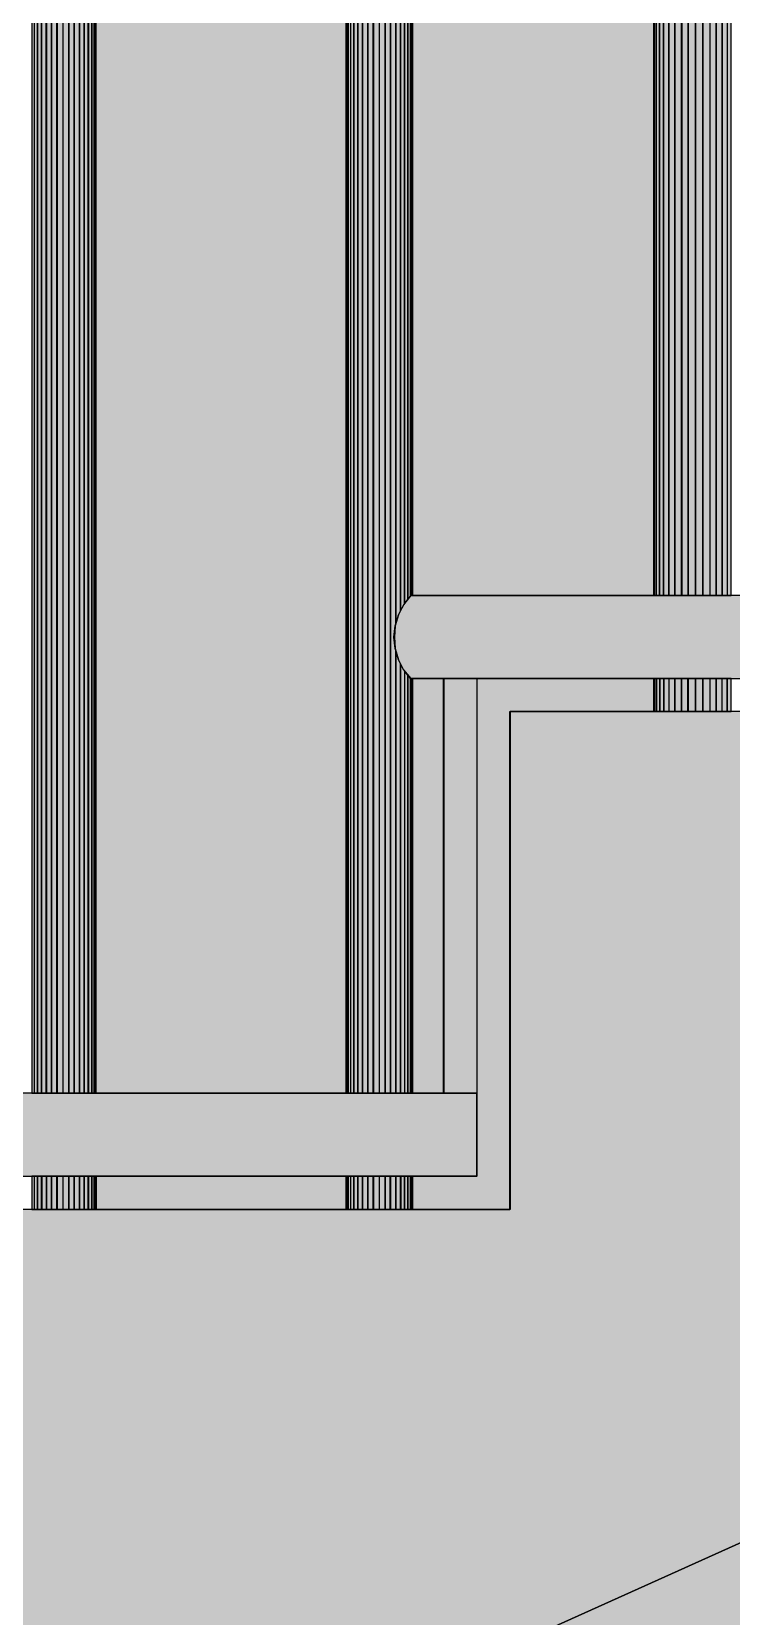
# Model space of a CAD drawing. Extents: x 8 to 21351, y 0 to 420.
# Drawn here: x 18942.126 to 18943.181, y 131.355 to 133.742 of the extents above; entities that cross this region are included whole.
import ezdxf

# ---------------------------------------------------------------- set-up
doc = ezdxf.new("R2010")
doc.units = 0

msp = doc.modelspace()

# ---------------------------------------------------------------- hatches: boundary and pattern name
for points in [[(18939.5142, 130.4678), (18939.3392, 130.4678), (18939.3392, 130.1428), (18940.2542, 130.1428), (18954.3142, 136.4698), (18954.3142, 137.2178), (18952.8472, 137.2178), (18952.8472, 136.4678), (18951.1812, 136.4678), (18951.1812, 135.7178), (18949.5142, 135.7178), (18949.5142, 134.9678), (18947.8472, 134.9678), (18947.8472, 134.2178), (18946.1812, 134.2178), (18946.1812, 133.4678), (18944.5142, 133.4678), (18944.5142, 132.7178), (18942.8472, 132.7178), (18942.8472, 131.9678), (18941.1812, 131.9678), (18941.1812, 131.2178), (18939.5142, 131.2178)], [(18939.5142, 130.4678), (18939.3392, 130.4678), (18939.3392, 130.1428), (18940.2542, 130.1428), (18954.3142, 136.4698), (18954.3142, 137.2178), (18952.8472, 137.2178), (18952.8472, 136.4678), (18951.1812, 136.4678), (18951.1812, 135.7178), (18949.5142, 135.7178), (18949.5142, 134.9678), (18947.8472, 134.9678), (18947.8472, 134.2178), (18946.1812, 134.2178), (18946.1812, 133.4678), (18944.5142, 133.4678), (18944.5142, 132.7178), (18942.8472, 132.7178), (18942.8472, 131.9678), (18941.1812, 131.9678), (18941.1812, 131.2178), (18939.5142, 131.2178)], [(18943.1668, 136.5798), (18943.1668, 132.8928), (18943.1748, 132.8928), (18943.1748, 136.5798)], [(18942.7001, 136.3338), (18942.7001, 132.8928), (18943.0641, 132.8928), (18943.0641, 136.5158)], [(18942.7001, 136.3338), (18942.7001, 132.8928), (18943.0641, 132.8928), (18943.0641, 136.5158)], [(18939.3142, 129.8928), (18954.3142, 129.8928), (18954.3142, 136.4698), (18940.2542, 130.1428), (18939.8142, 130.1428), (18939.7402, 130.1058), (18939.7402, 130.1428), (18939.3762, 130.1428), (18939.3762, 129.9238)], [(18939.3142, 129.8928), (18954.3142, 129.8928), (18954.3142, 136.4698), (18940.2542, 130.1428), (18939.8142, 130.1428), (18939.7402, 130.1058), (18939.7402, 130.1428), (18939.3762, 130.1428), (18939.3762, 129.9238)], [(18942.633, 132.1428), (18942.641, 132.1428), (18942.641, 136.3178), (18942.633, 136.3118)], [(18942.6414, 136.3178), (18942.6414, 132.1428), (18942.6504, 132.1428), (18942.6504, 136.3228)], [(18942.6588, 136.3258), (18942.6498, 136.3228), (18942.6498, 132.1428), (18942.6588, 132.1428)], [(18942.6672, 136.3288), (18942.6592, 136.3258), (18942.6592, 132.1428), (18942.6672, 132.1428)], [(18942.6751, 136.3318), (18942.6671, 136.3288), (18942.6671, 132.1428), (18942.6751, 132.1428), (18942.6751, 132.8098), (18942.6741, 132.8128), (18942.6721, 132.8298), (18942.6741, 132.8468), (18942.6751, 132.8498)], [(18942.6751, 132.8498), (18942.6791, 132.8638), (18942.6821, 132.8698), (18942.6821, 136.3328), (18942.6821, 136.3318), (18942.6821, 136.3318), (18942.6751, 136.3318)], [(18942.6822, 132.8698), (18942.6872, 132.8788), (18942.6882, 132.8808), (18942.6882, 136.3338), (18942.6822, 136.3328)], [(18942.6822, 132.8698), (18942.6872, 132.8788), (18942.6882, 132.8808), (18942.6882, 136.3338), (18942.6822, 136.3328)], [(18942.6884, 132.8808), (18942.6934, 132.8868), (18942.6934, 136.3338), (18942.6884, 136.3338)], [(18942.696, 136.3338), (18942.693, 136.3338), (18942.693, 132.8868), (18942.697, 132.8918), (18942.697, 136.3338)], [(18942.6993, 136.3338), (18942.6973, 136.3338), (18942.6973, 132.8918), (18942.6973, 132.8928), (18942.6993, 132.8928)], [(18942.6993, 136.3338), (18942.6993, 132.8928), (18942.7003, 132.8928), (18942.7003, 136.3338)], [(18942.6031, 136.2868), (18942.6031, 132.1428), (18942.6071, 132.1428), (18942.6071, 136.2908), (18942.6041, 136.2878)], [(18942.6118, 136.2948), (18942.6068, 136.2908), (18942.6068, 132.1428), (18942.6118, 132.1428)], [(18942.6118, 136.2948), (18942.6118, 132.1428), (18942.6178, 132.1428), (18942.6178, 136.2998)], [(18942.618, 136.2998), (18942.618, 132.1428), (18942.625, 132.1428), (18942.625, 136.3068), (18942.618, 136.3008), (18942.618, 136.3008)], [(18942.633, 136.3118), (18942.625, 136.3068), (18942.625, 132.1428), (18942.633, 132.1428)], [(18942.6001, 136.2838), (18942.2231, 136.0958), (18942.2231, 132.1428), (18942.6001, 132.1428)], [(18942.6001, 136.2838), (18942.2231, 136.0958), (18942.2231, 132.1428), (18942.6001, 132.1428)], [(18942.6001, 136.2838), (18942.6001, 132.1428), (18942.6011, 132.1428), (18942.6011, 136.2848)], [(18942.6009, 132.1428), (18942.6029, 132.1428), (18942.6029, 136.2868), (18942.6009, 136.2848)], [(18942.1564, 132.1428), (18942.1644, 132.1428), (18942.1644, 136.0788), (18942.1564, 136.0738)], [(18942.1649, 136.0788), (18942.1649, 132.1428), (18942.1739, 132.1428), (18942.1739, 136.0838)], [(18942.1735, 132.1428), (18942.1825, 132.1428), (18942.1825, 136.0878), (18942.1735, 136.0838)], [(18942.1906, 136.0908), (18942.1826, 136.0878), (18942.1826, 132.1428), (18942.1906, 132.1428)], [(18942.1985, 136.0928), (18942.1905, 136.0908), (18942.1905, 132.1428), (18942.1985, 132.1428)], [(18942.1985, 132.1428), (18942.2055, 132.1428), (18942.2055, 136.0938), (18942.2055, 136.0938), (18942.2055, 136.0938), (18942.1985, 136.0928)], [(18942.2057, 132.1428), (18942.2117, 132.1428), (18942.2117, 136.0948), (18942.2057, 136.0938)], [(18942.2057, 132.1428), (18942.2117, 132.1428), (18942.2117, 136.0948), (18942.2057, 136.0938)], [(18942.2168, 136.0958), (18942.2118, 136.0948), (18942.2118, 132.1428), (18942.2168, 132.1428)], [(18942.2168, 132.1428), (18942.2208, 132.1428), (18942.2208, 136.0958), (18942.2198, 136.0948), (18942.2168, 136.0958)], [(18942.2228, 136.0958), (18942.2208, 136.0958), (18942.2208, 132.1428), (18942.2228, 132.1428)], [(18942.2235, 136.0958), (18942.2225, 136.0958), (18942.2225, 132.1428), (18942.2235, 132.1428)], [(18942.1266, 132.1428), (18942.1306, 132.1428), (18942.1306, 136.0528), (18942.1276, 136.0498), (18942.1266, 136.0488)], [(18942.1352, 136.0568), (18942.1302, 136.0528), (18942.1302, 132.1428), (18942.1352, 132.1428)], [(18942.1352, 136.0568), (18942.1352, 132.1428), (18942.1412, 132.1428), (18942.1412, 136.0618)], [(18942.1414, 132.1428), (18942.1484, 132.1428), (18942.1484, 136.0678), (18942.1414, 136.0618), (18942.1414, 136.0618), (18942.1414, 136.0618)], [(18942.1485, 136.0678), (18942.1485, 132.1428), (18942.1565, 132.1428), (18942.1565, 136.0738)], [(18942.6869, 132.7808), (18942.6979, 132.7678), (18944.4639, 132.7678), (18944.4639, 132.8928), (18942.6979, 132.8928), (18942.6869, 132.8788), (18942.6789, 132.8638), (18942.6739, 132.8468), (18942.6729, 132.8298), (18942.6739, 132.8128), (18942.6789, 132.7958)], [(18942.6869, 132.7808), (18942.6979, 132.7678), (18944.4639, 132.7678), (18944.4639, 132.8928), (18942.6979, 132.8928), (18942.6869, 132.8788), (18942.6789, 132.8638), (18942.6739, 132.8468), (18942.6729, 132.8298), (18942.6739, 132.8128), (18942.6789, 132.7958)], [(18942.679, 132.7958), (18942.675, 132.8098), (18942.675, 132.1428), (18942.682, 132.1428), (18942.682, 132.7898)], [(18942.6869, 132.7808), (18942.6819, 132.7898), (18942.6819, 132.1428), (18942.6889, 132.1428), (18942.6889, 132.7788)], [(18942.6869, 132.7808), (18942.6819, 132.7898), (18942.6819, 132.1428), (18942.6889, 132.1428), (18942.6889, 132.7788)], [(18942.6884, 132.7788), (18942.6884, 132.1428), (18942.6934, 132.1428), (18942.6934, 132.7728)], [(18942.6934, 132.7728), (18942.6934, 132.1428), (18942.6974, 132.1428), (18942.6974, 132.7678)], [(18942.6971, 132.7678), (18942.6971, 132.1428), (18942.6991, 132.1428), (18942.6991, 132.7678), (18942.6971, 132.7678)], [(18942.6993, 132.7678), (18942.6993, 132.1428), (18942.7003, 132.1428), (18942.7003, 132.7678)], [(18942.7001, 131.9678), (18942.8471, 131.9678), (18942.8471, 132.7178), (18943.0641, 132.7178), (18943.0641, 132.7678), (18942.7971, 132.7678), (18942.7971, 132.0178), (18942.7001, 132.0178)], [(18942.7001, 131.9678), (18942.8471, 131.9678), (18942.8471, 132.7178), (18943.0641, 132.7178), (18943.0641, 132.7678), (18942.7971, 132.7678), (18942.7971, 132.0178), (18942.7001, 132.0178)], [(18942.7001, 132.1428), (18942.7471, 132.1428), (18942.7471, 132.7678), (18942.7001, 132.7678)], [(18942.7001, 132.1428), (18942.7471, 132.1428), (18942.7471, 132.7678), (18942.7001, 132.7678)], [(18942.7475, 132.7678), (18942.7475, 132.1428), (18942.7975, 132.1428), (18942.7975, 132.7678)], [(18942.7475, 132.7678), (18942.7475, 132.1428), (18942.7975, 132.1428), (18942.7975, 132.7678)], [(18943.1745, 132.7678), (18943.1665, 132.7678), (18943.1665, 132.7178), (18943.1745, 132.7178)], [(18941.0202, 132.0308), (18941.0312, 132.0178), (18942.7972, 132.0178), (18942.7972, 132.1428), (18941.0312, 132.1428), (18941.0202, 132.1288), (18941.0122, 132.1138), (18941.0072, 132.0968), (18941.0062, 132.0798), (18941.0072, 132.0628), (18941.0122, 132.0458)], [(18941.0202, 132.0308), (18941.0312, 132.0178), (18942.7972, 132.0178), (18942.7972, 132.1428), (18941.0312, 132.1428), (18941.0202, 132.1288), (18941.0122, 132.1138), (18941.0072, 132.0968), (18941.0062, 132.0798), (18941.0072, 132.0628), (18941.0122, 132.0458)], [(18942.1266, 131.9678), (18942.1306, 131.9678), (18942.1306, 132.0178), (18942.1266, 132.0178)], [(18942.1302, 131.9678), (18942.1352, 131.9678), (18942.1352, 132.0178), (18942.1302, 132.0178)], [(18942.1352, 131.9678), (18942.1412, 131.9678), (18942.1412, 132.0178), (18942.1352, 132.0178)], [(18942.1485, 132.0178), (18942.1415, 132.0178), (18942.1415, 131.9678), (18942.1485, 131.9678)], [(18942.1485, 132.0178), (18942.1485, 131.9678), (18942.1565, 131.9678), (18942.1565, 132.0178)], [(18942.1564, 131.9678), (18942.1644, 131.9678), (18942.1644, 132.0178), (18942.1564, 132.0178)], [(18942.1649, 131.9678), (18942.1739, 131.9678), (18942.1739, 132.0178), (18942.1649, 132.0178)], [(18942.1735, 131.9678), (18942.1825, 131.9678), (18942.1825, 132.0178), (18942.1735, 132.0178)], [(18942.1822, 131.9678), (18942.1902, 131.9678), (18942.1902, 132.0178), (18942.1822, 132.0178)], [(18942.1906, 132.0178), (18942.1906, 131.9678), (18942.1986, 131.9678), (18942.1986, 132.0178)], [(18942.1985, 131.9678), (18942.2055, 131.9678), (18942.2055, 132.0178), (18942.1985, 132.0178)], [(18942.2057, 131.9678), (18942.2117, 131.9678), (18942.2117, 132.0178), (18942.2057, 132.0178)], [(18942.2057, 131.9678), (18942.2117, 131.9678), (18942.2117, 132.0178), (18942.2057, 132.0178)], [(18942.2118, 131.9678), (18942.2168, 131.9678), (18942.2168, 132.0178), (18942.2118, 132.0178)], [(18942.2168, 131.9678), (18942.2208, 131.9678), (18942.2208, 132.0178), (18942.2168, 132.0178)], [(18942.2205, 131.9678), (18942.2225, 131.9678), (18942.2225, 132.0178), (18942.2205, 132.0178)], [(18942.2228, 131.9678), (18942.2238, 131.9678), (18942.2238, 132.0178), (18942.2228, 132.0178)], [(18942.2235, 132.0178), (18942.2235, 131.9678), (18942.6005, 131.9678), (18942.6005, 132.0178)], [(18942.2235, 132.0178), (18942.2235, 131.9678), (18942.6005, 131.9678), (18942.6005, 132.0178)], [(18942.6001, 131.9678), (18942.6011, 131.9678), (18942.6011, 132.0178), (18942.6001, 132.0178)], [(18942.6009, 131.9678), (18942.6029, 131.9678), (18942.6029, 132.0178), (18942.6009, 132.0178)], [(18942.6031, 131.9678), (18942.6071, 131.9678), (18942.6071, 132.0178), (18942.6031, 132.0178)], [(18942.6068, 131.9678), (18942.6118, 131.9678), (18942.6118, 132.0178), (18942.6068, 132.0178)], [(18942.6118, 131.9678), (18942.6178, 131.9678), (18942.6178, 132.0178), (18942.6118, 132.0178)], [(18942.618, 131.9678), (18942.625, 131.9678), (18942.625, 132.0178), (18942.618, 132.0178)], [(18942.633, 132.0178), (18942.625, 132.0178), (18942.625, 131.9678), (18942.633, 131.9678)], [(18942.633, 131.9678), (18942.641, 131.9678), (18942.641, 132.0178), (18942.633, 132.0178)], [(18942.6414, 131.9678), (18942.6504, 131.9678), (18942.6504, 132.0178), (18942.6414, 132.0178)], [(18942.6501, 131.9678), (18942.6591, 131.9678), (18942.6591, 132.0178), (18942.6501, 132.0178)], [(18942.6588, 131.9678), (18942.6668, 131.9678), (18942.6668, 132.0178), (18942.6588, 132.0178)], [(18942.6672, 132.0178), (18942.6672, 131.9678), (18942.6752, 131.9678), (18942.6752, 132.0178)], [(18942.6751, 131.9678), (18942.6821, 131.9678), (18942.6821, 132.0178), (18942.6751, 132.0178)], [(18942.6884, 132.0178), (18942.6824, 132.0178), (18942.6824, 131.9678), (18942.6884, 131.9678)], [(18942.6884, 132.0178), (18942.6824, 132.0178), (18942.6824, 131.9678), (18942.6884, 131.9678)], [(18942.6884, 131.9678), (18942.6934, 131.9678), (18942.6934, 132.0178), (18942.6884, 132.0178)], [(18942.6934, 131.9678), (18942.6974, 131.9678), (18942.6974, 132.0178), (18942.6934, 132.0178)], [(18942.6993, 132.0178), (18942.6973, 132.0178), (18942.6973, 131.9678), (18942.6993, 131.9678)], [(18942.7001, 132.0178), (18942.6991, 132.0178), (18942.6991, 131.9678), (18942.7001, 131.9678)]]:
    msp.add_hatch(color=7).paths.add_polyline_path(points)
at = {"true_color": 0xa8a8a8}
for points in [[(18943.148, 132.8928), (18943.158, 132.8928), (18943.158, 136.5788), (18943.153, 136.5768), (18943.148, 136.5768)], [(18943.1579, 136.5788), (18943.1579, 132.8928), (18943.1669, 132.8928), (18943.1669, 136.5798)], [(18943.1668, 136.5798), (18943.1668, 132.8928), (18943.1748, 132.8928), (18943.1748, 136.5798)], [(18943.1745, 136.5798), (18943.1745, 132.8928), (18943.1805, 132.8928), (18943.1805, 136.5798), (18943.1755, 136.5788)], [(18943.0954, 136.5468), (18943.0954, 132.8928), (18943.1054, 132.8928), (18943.1054, 136.5548), (18943.1004, 136.5508)], [(18943.1158, 136.5628), (18943.1058, 136.5548), (18943.1058, 132.8928), (18943.1158, 132.8928)], [(18943.1158, 136.5628), (18943.1158, 132.8928), (18943.1268, 132.8928), (18943.1268, 136.5688)], [(18943.1267, 136.5688), (18943.1267, 132.8928), (18943.1377, 132.8928), (18943.1377, 136.5738)], [(18943.1375, 132.8928), (18943.1485, 132.8928), (18943.1485, 136.5768), (18943.1375, 136.5738)], [(18943.0725, 136.5258), (18943.0725, 132.8928), (18943.0785, 132.8928), (18943.0785, 136.5318), (18943.0775, 136.5298)], [(18943.0865, 136.5398), (18943.0785, 136.5318), (18943.0785, 132.8928), (18943.0865, 132.8928)], [(18943.0865, 136.5398), (18943.0865, 132.8928), (18943.0955, 132.8928), (18943.0955, 136.5468)], [(18943.0642, 136.5158), (18943.0642, 132.8928), (18943.0652, 132.8928), (18943.0652, 136.5178)], [(18943.0651, 136.5178), (18943.0651, 132.8928), (18943.0681, 132.8928), (18943.0681, 136.5198), (18943.0671, 136.5198)], [(18943.0725, 136.5258), (18943.0675, 136.5198), (18943.0675, 132.8928), (18943.0725, 132.8928)], [(18943.0642, 132.7178), (18943.0652, 132.7178), (18943.0652, 132.7678), (18943.0642, 132.7678)], [(18943.0679, 132.7678), (18943.0649, 132.7678), (18943.0649, 132.7178), (18943.0679, 132.7178)], [(18943.0679, 132.7178), (18943.0729, 132.7178), (18943.0729, 132.7678), (18943.0679, 132.7678)], [(18943.0788, 132.7678), (18943.0728, 132.7678), (18943.0728, 132.7178), (18943.0788, 132.7178)], [(18943.0788, 132.7678), (18943.0788, 132.7178), (18943.0868, 132.7178), (18943.0868, 132.7678)], [(18943.0865, 132.7178), (18943.0955, 132.7178), (18943.0955, 132.7678), (18943.0865, 132.7678)], [(18943.1053, 132.7678), (18943.0953, 132.7678), (18943.0953, 132.7178), (18943.1053, 132.7178)], [(18943.1053, 132.7178), (18943.1153, 132.7178), (18943.1153, 132.7678), (18943.1053, 132.7678)], [(18943.1158, 132.7178), (18943.1268, 132.7178), (18943.1268, 132.7678), (18943.1158, 132.7678)], [(18943.1267, 132.7178), (18943.1377, 132.7178), (18943.1377, 132.7678), (18943.1267, 132.7678)], [(18943.1375, 132.7178), (18943.1485, 132.7178), (18943.1485, 132.7678), (18943.1375, 132.7678)], [(18943.148, 132.7178), (18943.158, 132.7178), (18943.158, 132.7678), (18943.148, 132.7678)], [(18943.1579, 132.7678), (18943.1579, 132.7178), (18943.1669, 132.7178), (18943.1669, 132.7678)], [(18943.1745, 132.7678), (18943.1665, 132.7678), (18943.1665, 132.7178), (18943.1745, 132.7178)], [(18943.1745, 132.7178), (18943.1805, 132.7178), (18943.1805, 132.7678), (18943.1745, 132.7678)]]:
    msp.add_hatch(color=0, dxfattribs=at).paths.add_polyline_path(points)

# ---------------------------------------------------------------- linework, layer by layer
at = {"color": 7, "lineweight": 15}
for p, q in [((18943.0642, 132.8928), (18943.0642, 136.5158)), ((18942.7001, 132.8928), (18942.7001, 136.3338)), ((18942.6001, 132.1428), (18942.6001, 136.2838)), ((18942.2235, 132.1428), (18942.2235, 136.0958)), ((18942.7001, 132.1428), (18942.7001, 132.7678)), ((18943.0642, 132.7178), (18943.0642, 132.7678)), ((18942.2235, 131.9678), (18942.2235, 132.0178)), ((18942.6001, 131.9678), (18942.6001, 132.0178)), ((18942.7001, 131.9678), (18942.7001, 132.0178))]:
    msp.add_line(p, q, dxfattribs=at)
at = {"color": 0, "lineweight": 15, "true_color": 0x7f7f7f}
for p, q in [((18942.679, 132.8638), (18942.687, 132.8788)), ((18942.6869, 132.8788), (18942.6979, 132.8928)), ((18942.6975, 132.8928), (18944.4145, 132.8928)), ((18942.6741, 132.8468), (18942.6791, 132.8638)), ((18942.6741, 132.8128), (18942.6721, 132.8298)), ((18942.6725, 132.8298), (18942.6745, 132.8468)), ((18942.679, 132.7958), (18942.674, 132.8128)), ((18942.6869, 132.7808), (18942.6789, 132.7958)), ((18942.6975, 132.7678), (18942.6865, 132.7808)), ((18942.6975, 132.7678), (18942.7475, 132.7678)), ((18942.7475, 132.1428), (18942.7475, 132.7678)), ((18942.7975, 132.7678), (18942.7975, 132.1428)), ((18942.7975, 132.7678), (18944.4645, 132.7678)), ((18944.5142, 132.7178), (18942.8472, 132.7178)), ((18942.8475, 132.7178), (18942.8475, 131.9678)), ((18941.0308, 132.1428), (18942.7478, 132.1428)), ((18942.7975, 132.0178), (18942.7975, 132.1428)), ((18941.1308, 132.0178), (18942.7978, 132.0178)), ((18942.8475, 131.9678), (18941.1805, 131.9678)), ((18943.5058, 131.6058), (18943.0888, 131.4178)), ((18943.0892, 131.4178), (18942.6722, 131.2308))]:
    msp.add_line(p, q, dxfattribs=at)
at = {"color": 7}
for points in [[(18939.5142, 130.4678), (18939.3392, 130.4678), (18939.3392, 130.1428), (18940.2542, 130.1428), (18954.3142, 136.4698), (18954.3142, 137.2178), (18952.8472, 137.2178), (18952.8472, 136.4678), (18951.1812, 136.4678), (18951.1812, 135.7178), (18949.5142, 135.7178), (18949.5142, 134.9678), (18947.8472, 134.9678), (18947.8472, 134.2178), (18946.1812, 134.2178), (18946.1812, 133.4678), (18944.5142, 133.4678), (18944.5142, 132.7178), (18942.8472, 132.7178), (18942.8472, 131.9678), (18941.1812, 131.9678), (18941.1812, 131.2178), (18939.5142, 131.2178)], [(18939.5142, 130.4678), (18939.3392, 130.4678), (18939.3392, 130.1428), (18940.2542, 130.1428), (18954.3142, 136.4698), (18954.3142, 137.2178), (18952.8472, 137.2178), (18952.8472, 136.4678), (18951.1812, 136.4678), (18951.1812, 135.7178), (18949.5142, 135.7178), (18949.5142, 134.9678), (18947.8472, 134.9678), (18947.8472, 134.2178), (18946.1812, 134.2178), (18946.1812, 133.4678), (18944.5142, 133.4678), (18944.5142, 132.7178), (18942.8472, 132.7178), (18942.8472, 131.9678), (18941.1812, 131.9678), (18941.1812, 131.2178), (18939.5142, 131.2178)], [(18943.1668, 136.5798), (18943.1668, 132.8928), (18943.1748, 132.8928), (18943.1748, 136.5798)], [(18942.7001, 136.3338), (18942.7001, 132.8928), (18943.0641, 132.8928), (18943.0641, 136.5158)], [(18942.7001, 136.3338), (18942.7001, 132.8928), (18943.0641, 132.8928), (18943.0641, 136.5158)], [(18939.3142, 129.8928), (18954.3142, 129.8928), (18954.3142, 136.4698), (18940.2542, 130.1428), (18939.8142, 130.1428), (18939.7402, 130.1058), (18939.7402, 130.1428), (18939.3762, 130.1428), (18939.3762, 129.9238)], [(18939.3142, 129.8928), (18954.3142, 129.8928), (18954.3142, 136.4698), (18940.2542, 130.1428), (18939.8142, 130.1428), (18939.7402, 130.1058), (18939.7402, 130.1428), (18939.3762, 130.1428), (18939.3762, 129.9238)], [(18942.633, 132.1428), (18942.641, 132.1428), (18942.641, 136.3178), (18942.633, 136.3118)], [(18942.6414, 136.3178), (18942.6414, 132.1428), (18942.6504, 132.1428), (18942.6504, 136.3228)], [(18942.6588, 136.3258), (18942.6498, 136.3228), (18942.6498, 132.1428), (18942.6588, 132.1428)], [(18942.6672, 136.3288), (18942.6592, 136.3258), (18942.6592, 132.1428), (18942.6672, 132.1428)], [(18942.6751, 136.3318), (18942.6671, 136.3288), (18942.6671, 132.1428), (18942.6751, 132.1428), (18942.6751, 132.8098), (18942.6741, 132.8128), (18942.6721, 132.8298), (18942.6741, 132.8468), (18942.6751, 132.8498)], [(18942.6751, 132.8498), (18942.6791, 132.8638), (18942.6821, 132.8698), (18942.6821, 136.3328), (18942.6821, 136.3318), (18942.6821, 136.3318), (18942.6751, 136.3318)], [(18942.6822, 132.8698), (18942.6872, 132.8788), (18942.6882, 132.8808), (18942.6882, 136.3338), (18942.6822, 136.3328)], [(18942.6822, 132.8698), (18942.6872, 132.8788), (18942.6882, 132.8808), (18942.6882, 136.3338), (18942.6822, 136.3328)], [(18942.6884, 132.8808), (18942.6934, 132.8868), (18942.6934, 136.3338), (18942.6884, 136.3338)], [(18942.696, 136.3338), (18942.693, 136.3338), (18942.693, 132.8868), (18942.697, 132.8918), (18942.697, 136.3338)], [(18942.6993, 136.3338), (18942.6973, 136.3338), (18942.6973, 132.8918), (18942.6973, 132.8928), (18942.6993, 132.8928)], [(18942.6993, 136.3338), (18942.6993, 132.8928), (18942.7003, 132.8928), (18942.7003, 136.3338)], [(18942.6031, 136.2868), (18942.6031, 132.1428), (18942.6071, 132.1428), (18942.6071, 136.2908), (18942.6041, 136.2878)], [(18942.6118, 136.2948), (18942.6068, 136.2908), (18942.6068, 132.1428), (18942.6118, 132.1428)], [(18942.6118, 136.2948), (18942.6118, 132.1428), (18942.6178, 132.1428), (18942.6178, 136.2998)], [(18942.618, 136.2998), (18942.618, 132.1428), (18942.625, 132.1428), (18942.625, 136.3068), (18942.618, 136.3008), (18942.618, 136.3008)], [(18942.633, 136.3118), (18942.625, 136.3068), (18942.625, 132.1428), (18942.633, 132.1428)], [(18942.6001, 136.2838), (18942.2231, 136.0958), (18942.2231, 132.1428), (18942.6001, 132.1428)], [(18942.6001, 136.2838), (18942.2231, 136.0958), (18942.2231, 132.1428), (18942.6001, 132.1428)], [(18942.6001, 136.2838), (18942.6001, 132.1428), (18942.6011, 132.1428), (18942.6011, 136.2848)], [(18942.6009, 132.1428), (18942.6029, 132.1428), (18942.6029, 136.2868), (18942.6009, 136.2848)], [(18942.1564, 132.1428), (18942.1644, 132.1428), (18942.1644, 136.0788), (18942.1564, 136.0738)], [(18942.1649, 136.0788), (18942.1649, 132.1428), (18942.1739, 132.1428), (18942.1739, 136.0838)], [(18942.1735, 132.1428), (18942.1825, 132.1428), (18942.1825, 136.0878), (18942.1735, 136.0838)], [(18942.1906, 136.0908), (18942.1826, 136.0878), (18942.1826, 132.1428), (18942.1906, 132.1428)], [(18942.1985, 136.0928), (18942.1905, 136.0908), (18942.1905, 132.1428), (18942.1985, 132.1428)], [(18942.1985, 132.1428), (18942.2055, 132.1428), (18942.2055, 136.0938), (18942.2055, 136.0938), (18942.2055, 136.0938), (18942.1985, 136.0928)], [(18942.2057, 132.1428), (18942.2117, 132.1428), (18942.2117, 136.0948), (18942.2057, 136.0938)], [(18942.2057, 132.1428), (18942.2117, 132.1428), (18942.2117, 136.0948), (18942.2057, 136.0938)], [(18942.2168, 136.0958), (18942.2118, 136.0948), (18942.2118, 132.1428), (18942.2168, 132.1428)], [(18942.2168, 132.1428), (18942.2208, 132.1428), (18942.2208, 136.0958), (18942.2198, 136.0948), (18942.2168, 136.0958)], [(18942.2228, 136.0958), (18942.2208, 136.0958), (18942.2208, 132.1428), (18942.2228, 132.1428)], [(18942.2235, 136.0958), (18942.2225, 136.0958), (18942.2225, 132.1428), (18942.2235, 132.1428)], [(18942.1266, 132.1428), (18942.1306, 132.1428), (18942.1306, 136.0528), (18942.1276, 136.0498), (18942.1266, 136.0488)], [(18942.1352, 136.0568), (18942.1302, 136.0528), (18942.1302, 132.1428), (18942.1352, 132.1428)], [(18942.1352, 136.0568), (18942.1352, 132.1428), (18942.1412, 132.1428), (18942.1412, 136.0618)], [(18942.1414, 132.1428), (18942.1484, 132.1428), (18942.1484, 136.0678), (18942.1414, 136.0618), (18942.1414, 136.0618), (18942.1414, 136.0618)], [(18942.1485, 136.0678), (18942.1485, 132.1428), (18942.1565, 132.1428), (18942.1565, 136.0738)], [(18942.6869, 132.7808), (18942.6979, 132.7678), (18944.4639, 132.7678), (18944.4639, 132.8928), (18942.6979, 132.8928), (18942.6869, 132.8788), (18942.6789, 132.8638), (18942.6739, 132.8468), (18942.6729, 132.8298), (18942.6739, 132.8128), (18942.6789, 132.7958)], [(18942.6869, 132.7808), (18942.6979, 132.7678), (18944.4639, 132.7678), (18944.4639, 132.8928), (18942.6979, 132.8928), (18942.6869, 132.8788), (18942.6789, 132.8638), (18942.6739, 132.8468), (18942.6729, 132.8298), (18942.6739, 132.8128), (18942.6789, 132.7958)], [(18942.679, 132.7958), (18942.675, 132.8098), (18942.675, 132.1428), (18942.682, 132.1428), (18942.682, 132.7898)], [(18942.6869, 132.7808), (18942.6819, 132.7898), (18942.6819, 132.1428), (18942.6889, 132.1428), (18942.6889, 132.7788)], [(18942.6869, 132.7808), (18942.6819, 132.7898), (18942.6819, 132.1428), (18942.6889, 132.1428), (18942.6889, 132.7788)], [(18942.6884, 132.7788), (18942.6884, 132.1428), (18942.6934, 132.1428), (18942.6934, 132.7728)], [(18942.6934, 132.7728), (18942.6934, 132.1428), (18942.6974, 132.1428), (18942.6974, 132.7678)], [(18942.6971, 132.7678), (18942.6971, 132.1428), (18942.6991, 132.1428), (18942.6991, 132.7678), (18942.6971, 132.7678)], [(18942.6993, 132.7678), (18942.6993, 132.1428), (18942.7003, 132.1428), (18942.7003, 132.7678)], [(18942.7001, 131.9678), (18942.8471, 131.9678), (18942.8471, 132.7178), (18943.0641, 132.7178), (18943.0641, 132.7678), (18942.7971, 132.7678), (18942.7971, 132.0178), (18942.7001, 132.0178)], [(18942.7001, 131.9678), (18942.8471, 131.9678), (18942.8471, 132.7178), (18943.0641, 132.7178), (18943.0641, 132.7678), (18942.7971, 132.7678), (18942.7971, 132.0178), (18942.7001, 132.0178)], [(18942.7001, 132.1428), (18942.7471, 132.1428), (18942.7471, 132.7678), (18942.7001, 132.7678)], [(18942.7001, 132.1428), (18942.7471, 132.1428), (18942.7471, 132.7678), (18942.7001, 132.7678)], [(18942.7475, 132.7678), (18942.7475, 132.1428), (18942.7975, 132.1428), (18942.7975, 132.7678)], [(18942.7475, 132.7678), (18942.7475, 132.1428), (18942.7975, 132.1428), (18942.7975, 132.7678)], [(18943.1745, 132.7678), (18943.1665, 132.7678), (18943.1665, 132.7178), (18943.1745, 132.7178)], [(18941.0202, 132.0308), (18941.0312, 132.0178), (18942.7972, 132.0178), (18942.7972, 132.1428), (18941.0312, 132.1428), (18941.0202, 132.1288), (18941.0122, 132.1138), (18941.0072, 132.0968), (18941.0062, 132.0798), (18941.0072, 132.0628), (18941.0122, 132.0458)], [(18941.0202, 132.0308), (18941.0312, 132.0178), (18942.7972, 132.0178), (18942.7972, 132.1428), (18941.0312, 132.1428), (18941.0202, 132.1288), (18941.0122, 132.1138), (18941.0072, 132.0968), (18941.0062, 132.0798), (18941.0072, 132.0628), (18941.0122, 132.0458)], [(18942.1266, 131.9678), (18942.1306, 131.9678), (18942.1306, 132.0178), (18942.1266, 132.0178)], [(18942.1302, 131.9678), (18942.1352, 131.9678), (18942.1352, 132.0178), (18942.1302, 132.0178)], [(18942.1352, 131.9678), (18942.1412, 131.9678), (18942.1412, 132.0178), (18942.1352, 132.0178)], [(18942.1485, 132.0178), (18942.1415, 132.0178), (18942.1415, 131.9678), (18942.1485, 131.9678)], [(18942.1485, 132.0178), (18942.1485, 131.9678), (18942.1565, 131.9678), (18942.1565, 132.0178)], [(18942.1564, 131.9678), (18942.1644, 131.9678), (18942.1644, 132.0178), (18942.1564, 132.0178)], [(18942.1649, 131.9678), (18942.1739, 131.9678), (18942.1739, 132.0178), (18942.1649, 132.0178)], [(18942.1735, 131.9678), (18942.1825, 131.9678), (18942.1825, 132.0178), (18942.1735, 132.0178)], [(18942.1822, 131.9678), (18942.1902, 131.9678), (18942.1902, 132.0178), (18942.1822, 132.0178)], [(18942.1906, 132.0178), (18942.1906, 131.9678), (18942.1986, 131.9678), (18942.1986, 132.0178)], [(18942.1985, 131.9678), (18942.2055, 131.9678), (18942.2055, 132.0178), (18942.1985, 132.0178)], [(18942.2057, 131.9678), (18942.2117, 131.9678), (18942.2117, 132.0178), (18942.2057, 132.0178)], [(18942.2057, 131.9678), (18942.2117, 131.9678), (18942.2117, 132.0178), (18942.2057, 132.0178)], [(18942.2118, 131.9678), (18942.2168, 131.9678), (18942.2168, 132.0178), (18942.2118, 132.0178)], [(18942.2168, 131.9678), (18942.2208, 131.9678), (18942.2208, 132.0178), (18942.2168, 132.0178)], [(18942.2205, 131.9678), (18942.2225, 131.9678), (18942.2225, 132.0178), (18942.2205, 132.0178)], [(18942.2228, 131.9678), (18942.2238, 131.9678), (18942.2238, 132.0178), (18942.2228, 132.0178)], [(18942.2235, 132.0178), (18942.2235, 131.9678), (18942.6005, 131.9678), (18942.6005, 132.0178)], [(18942.2235, 132.0178), (18942.2235, 131.9678), (18942.6005, 131.9678), (18942.6005, 132.0178)], [(18942.6001, 131.9678), (18942.6011, 131.9678), (18942.6011, 132.0178), (18942.6001, 132.0178)], [(18942.6009, 131.9678), (18942.6029, 131.9678), (18942.6029, 132.0178), (18942.6009, 132.0178)], [(18942.6031, 131.9678), (18942.6071, 131.9678), (18942.6071, 132.0178), (18942.6031, 132.0178)], [(18942.6068, 131.9678), (18942.6118, 131.9678), (18942.6118, 132.0178), (18942.6068, 132.0178)], [(18942.6118, 131.9678), (18942.6178, 131.9678), (18942.6178, 132.0178), (18942.6118, 132.0178)], [(18942.618, 131.9678), (18942.625, 131.9678), (18942.625, 132.0178), (18942.618, 132.0178)], [(18942.633, 132.0178), (18942.625, 132.0178), (18942.625, 131.9678), (18942.633, 131.9678)], [(18942.633, 131.9678), (18942.641, 131.9678), (18942.641, 132.0178), (18942.633, 132.0178)], [(18942.6414, 131.9678), (18942.6504, 131.9678), (18942.6504, 132.0178), (18942.6414, 132.0178)], [(18942.6501, 131.9678), (18942.6591, 131.9678), (18942.6591, 132.0178), (18942.6501, 132.0178)], [(18942.6588, 131.9678), (18942.6668, 131.9678), (18942.6668, 132.0178), (18942.6588, 132.0178)], [(18942.6672, 132.0178), (18942.6672, 131.9678), (18942.6752, 131.9678), (18942.6752, 132.0178)], [(18942.6751, 131.9678), (18942.6821, 131.9678), (18942.6821, 132.0178), (18942.6751, 132.0178)], [(18942.6884, 132.0178), (18942.6824, 132.0178), (18942.6824, 131.9678), (18942.6884, 131.9678)], [(18942.6884, 132.0178), (18942.6824, 132.0178), (18942.6824, 131.9678), (18942.6884, 131.9678)], [(18942.6884, 131.9678), (18942.6934, 131.9678), (18942.6934, 132.0178), (18942.6884, 132.0178)], [(18942.6934, 131.9678), (18942.6974, 131.9678), (18942.6974, 132.0178), (18942.6934, 132.0178)], [(18942.6993, 132.0178), (18942.6973, 132.0178), (18942.6973, 131.9678), (18942.6993, 131.9678)], [(18942.7001, 132.0178), (18942.6991, 132.0178), (18942.6991, 131.9678), (18942.7001, 131.9678)]]:
    msp.add_lwpolyline(points, close=True, dxfattribs=at)
at = {"color": 0, "true_color": 0xa8a8a8}
for points in [[(18943.148, 132.8928), (18943.158, 132.8928), (18943.158, 136.5788), (18943.153, 136.5768), (18943.148, 136.5768)], [(18943.1579, 136.5788), (18943.1579, 132.8928), (18943.1669, 132.8928), (18943.1669, 136.5798)], [(18943.1668, 136.5798), (18943.1668, 132.8928), (18943.1748, 132.8928), (18943.1748, 136.5798)], [(18943.1745, 136.5798), (18943.1745, 132.8928), (18943.1805, 132.8928), (18943.1805, 136.5798), (18943.1755, 136.5788)], [(18943.0954, 136.5468), (18943.0954, 132.8928), (18943.1054, 132.8928), (18943.1054, 136.5548), (18943.1004, 136.5508)], [(18943.1158, 136.5628), (18943.1058, 136.5548), (18943.1058, 132.8928), (18943.1158, 132.8928)], [(18943.1158, 136.5628), (18943.1158, 132.8928), (18943.1268, 132.8928), (18943.1268, 136.5688)], [(18943.1267, 136.5688), (18943.1267, 132.8928), (18943.1377, 132.8928), (18943.1377, 136.5738)], [(18943.1375, 132.8928), (18943.1485, 132.8928), (18943.1485, 136.5768), (18943.1375, 136.5738)], [(18943.0725, 136.5258), (18943.0725, 132.8928), (18943.0785, 132.8928), (18943.0785, 136.5318), (18943.0775, 136.5298)], [(18943.0865, 136.5398), (18943.0785, 136.5318), (18943.0785, 132.8928), (18943.0865, 132.8928)], [(18943.0865, 136.5398), (18943.0865, 132.8928), (18943.0955, 132.8928), (18943.0955, 136.5468)], [(18943.0642, 136.5158), (18943.0642, 132.8928), (18943.0652, 132.8928), (18943.0652, 136.5178)], [(18943.0651, 136.5178), (18943.0651, 132.8928), (18943.0681, 132.8928), (18943.0681, 136.5198), (18943.0671, 136.5198)], [(18943.0725, 136.5258), (18943.0675, 136.5198), (18943.0675, 132.8928), (18943.0725, 132.8928)], [(18943.0642, 132.7178), (18943.0652, 132.7178), (18943.0652, 132.7678), (18943.0642, 132.7678)], [(18943.0679, 132.7678), (18943.0649, 132.7678), (18943.0649, 132.7178), (18943.0679, 132.7178)], [(18943.0679, 132.7178), (18943.0729, 132.7178), (18943.0729, 132.7678), (18943.0679, 132.7678)], [(18943.0788, 132.7678), (18943.0728, 132.7678), (18943.0728, 132.7178), (18943.0788, 132.7178)], [(18943.0788, 132.7678), (18943.0788, 132.7178), (18943.0868, 132.7178), (18943.0868, 132.7678)], [(18943.0865, 132.7178), (18943.0955, 132.7178), (18943.0955, 132.7678), (18943.0865, 132.7678)], [(18943.1053, 132.7678), (18943.0953, 132.7678), (18943.0953, 132.7178), (18943.1053, 132.7178)], [(18943.1053, 132.7178), (18943.1153, 132.7178), (18943.1153, 132.7678), (18943.1053, 132.7678)], [(18943.1158, 132.7178), (18943.1268, 132.7178), (18943.1268, 132.7678), (18943.1158, 132.7678)], [(18943.1267, 132.7178), (18943.1377, 132.7178), (18943.1377, 132.7678), (18943.1267, 132.7678)], [(18943.1375, 132.7178), (18943.1485, 132.7178), (18943.1485, 132.7678), (18943.1375, 132.7678)], [(18943.148, 132.7178), (18943.158, 132.7178), (18943.158, 132.7678), (18943.148, 132.7678)], [(18943.1579, 132.7678), (18943.1579, 132.7178), (18943.1669, 132.7178), (18943.1669, 132.7678)], [(18943.1745, 132.7678), (18943.1665, 132.7678), (18943.1665, 132.7178), (18943.1745, 132.7178)], [(18943.1745, 132.7178), (18943.1805, 132.7178), (18943.1805, 132.7678), (18943.1745, 132.7678)]]:
    msp.add_lwpolyline(points, close=True, dxfattribs=at)

doc.saveas('drawing.dxf')
